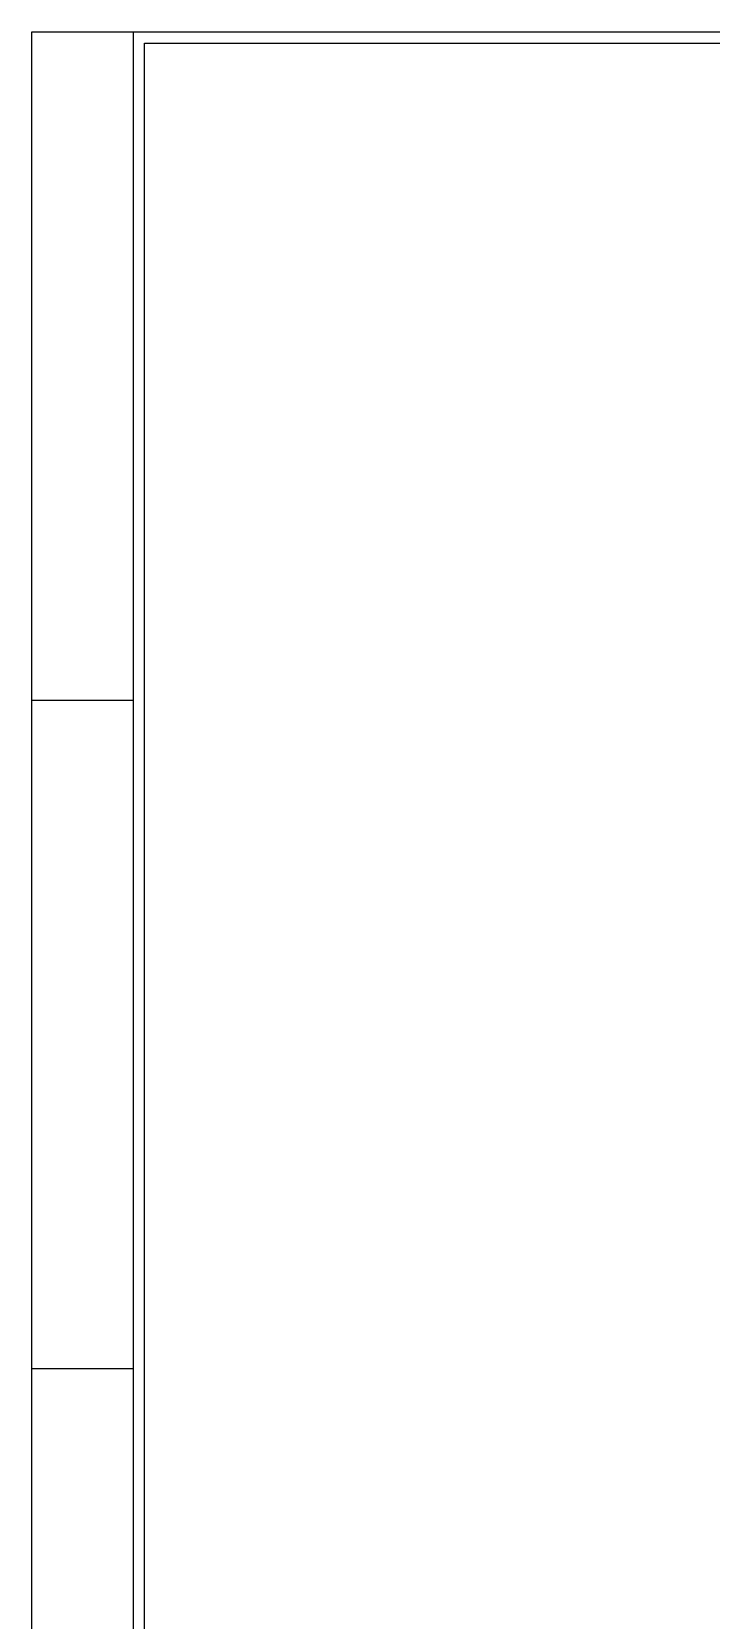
# Model space of a CAD drawing. Header units: millimetres. Extents: x -35961 to -35580, y 154458 to 154764.
# Drawn here: x -35960.84 to -35945.79, y 154641.24 to 154676.41 of the extents above; entities that cross this region are included whole.
import ezdxf

# ---------------------------------------------------------------- set-up
doc = ezdxf.new("R2010")
doc.units = ezdxf.units.MM
doc.header["$MEASUREMENT"] = 0
doc.layers.add('0_ARQ', color=253, linetype='Continuous')

msp = doc.modelspace()

# ---------------------------------------------------------------- linework, layer by layer
at = {"layer": '0_ARQ'}
for p, q in [((-35958.593, 154661.607), (-35960.843, 154661.607)), ((-35958.593, 154646.807), (-35960.843, 154646.807))]:
    msp.add_line(p, q, dxfattribs=at)
for points in [[(-35960.843, 154676.407), (-35870.843, 154676.407), (-35870.843, 154617.207), (-35960.843, 154617.207)], [(-35870.843, 154617.207), (-35958.593, 154617.207), (-35958.593, 154676.407), (-35870.843, 154676.407)], [(-35871.093, 154617.457), (-35958.343, 154617.457), (-35958.343, 154676.157), (-35871.093, 154676.157)]]:
    msp.add_lwpolyline(points, close=True, dxfattribs=at)

doc.saveas('drawing.dxf')
